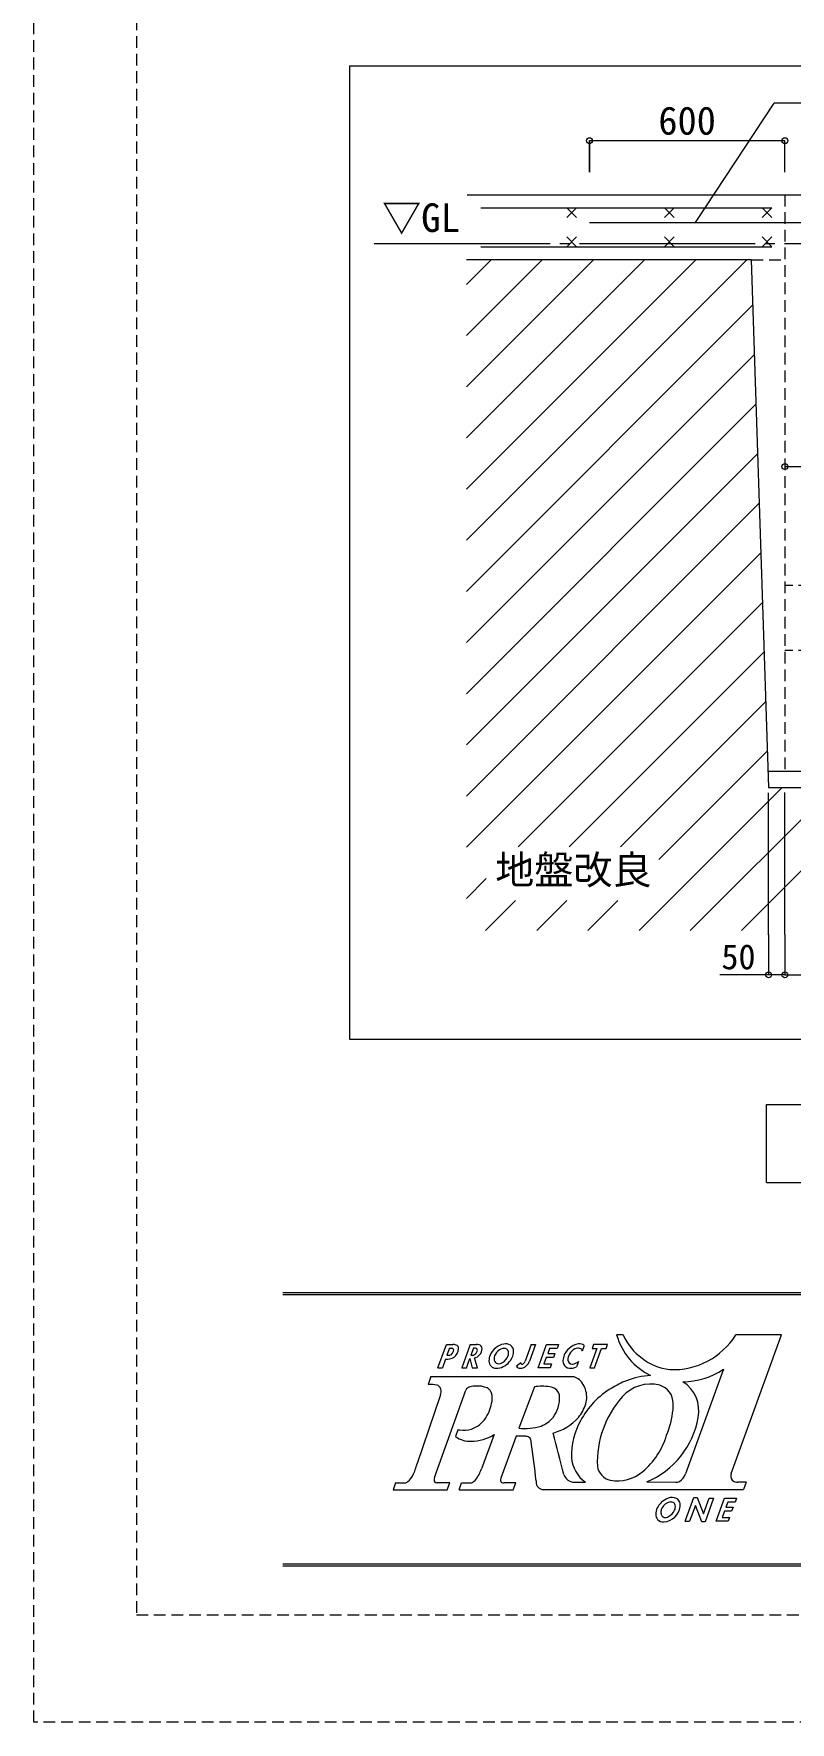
# Model space of a CAD drawing. Units: millimetres at full size, sheet at 1:250, with parts at 1:30. Extents: x -1357173 to 354336, y -75979 to 4293964.
# Drawn here: x 144086 to 163444, y -73376 to -30165 of the extents above; entities that cross this region are included whole.
import ezdxf
from ezdxf.enums import TextEntityAlignment as Align

# ---------------------------------------------------------------- set-up
doc = ezdxf.new("R2010")
doc.units = ezdxf.units.MM
doc.header["$LTSCALE"] = 250
for name, pattern in [('CHAIN1', [8, 5, -1, 1, -1]), ('DASHED1', [1.8, 1.2, -0.6]), ('LONG_CHAIN', [21, 18, -1, 1, -1])]:
    doc.linetypes.add(name, pattern=pattern)
for name, color, linetype, lineweight in [('1-0', 3, 'Continuous', 13), ('1-1', 7, 'Continuous', 9), ('1-2', 4, 'Continuous', 5), ('1-7', 4, 'Continuous', 5), ('1-8', 7, 'Continuous', 9), ('1-F', 4, 'CHAIN1', 5), ('E-E', 1, 'Continuous', 18), ('E-F', 7, 'DASHED1', 9), ('F-0', 2, 'Continuous', 18)]:
    doc.layers.add(name, color=color, linetype=linetype, lineweight=lineweight)
doc.styles.add('ＭＳ ゴシック', font='')
doc.styles.get('ＭＳ ゴシック').set_extended_font_data('MS Gothic')

# ---------------------------------------------------------------- blocks, each defined once
blk = doc.blocks.new('_Small')
at = {"layer": 'E-E'}
blk.add_circle((0, 0), 62.5, dxfattribs=at)

msp = doc.modelspace()

# ---------------------------------------------------------------- linework, layer by layer
at = {"layer": '1-0'}
for p, q in [((152162.7, -30987.7), (191089.4, -30987.7)), ((155176.1, -34282.5), (167057.3, -34282.5)), ((162455.2, -35946.9), (155157.3, -35946.9)), ((162444.1, -35946.9), (162890.6, -49450.5)), ((162879.9, -49033.9), (173804.1, -49033.9)), ((162890.6, -49450.5), (173724, -49450.5)), ((162840.6, -57563.5), (182007.2, -57563.5)), ((162840.6, -59563.5), (162840.6, -57563.5)), ((162840.6, -59563.5), (182007.2, -59563.5))]:
    msp.add_line(p, q, dxfattribs=at)
at = {"layer": '1-0', "linetype": 'DASHED1'}
for p, q in [((163307.3, -34282.5), (163307.3, -49033.9)), ((162455.2, -35946.9), (163288.6, -35946.9)), ((172057.3, -44283.9), (163307.3, -44283.9)), ((172057.3, -45950.5), (163307.3, -45950.5))]:
    msp.add_line(p, q, dxfattribs=at)
at = {"layer": '1-0'}
msp.add_lwpolyline([(152162.7, -30987.7), (152162.7, -55895.5), (191089.4, -55895.5)], dxfattribs=at)
at = {"layer": '1-1'}
for p, q in [((155523.7, -34615.9), (162974, -34615.9)), ((157724, -34865.9), (157974, -34615.9)), ((157974, -34865.9), (157724, -34615.9)), ((158307.3, -34990.9), (164224, -34990.9)), ((160224, -34865.9), (160474, -34615.9)), ((160474, -34865.9), (160224, -34615.9)), ((162724, -34865.9), (162974, -34615.9)), ((162974, -34865.9), (162724, -34615.9)), ((157724, -35363.6), (157974, -35613.6)), ((157974, -35363.6), (157724, -35613.6)), ((160224, -35363.6), (160474, -35613.6)), ((160474, -35363.6), (160224, -35613.6)), ((162724, -35363.6), (162974, -35613.6)), ((162974, -35363.6), (162724, -35613.6)), ((155523.7, -35613.6), (162974, -35613.6))]:
    msp.add_line(p, q, dxfattribs=at)
at = {"layer": '1-2'}
for p, q in [((155157.3, -43125.9), (162336.3, -35946.9)), ((155157.3, -41816.2), (161026.7, -35946.9)), ((155157.3, -40506.6), (159717.1, -35946.9)), ((155157.3, -39197), (158407.4, -35946.9)), ((155157.3, -37887.4), (157097.8, -35946.9)), ((155157.3, -36577.7), (155788.2, -35946.9)), ((155157.3, -44435.5), (162482.6, -37110.2)), ((155157.3, -45745.1), (162524.5, -38377.9)), ((155157.3, -47054.7), (162566.4, -39645.6)), ((155157.3, -48364.3), (162608.3, -40913.3)), ((155157.3, -49674), (162650.3, -42181)), ((155157.3, -50983.6), (162692.2, -43448.7)), ((156480.7, -50969.8), (162734.1, -44716.4)), ((157790.4, -50969.8), (162776, -45984.1)), ((159100, -50969.8), (162817.9, -47251.8)), ((160085.1, -51294.3), (162859.8, -48519.5)), ((159577, -53112), (163238.5, -49450.5)), ((160886.6, -53112), (164548.1, -49450.5)), ((162196.3, -53112), (165857.7, -49450.5)), ((155157.3, -52293.2), (155665.9, -51784.6)), ((155648.2, -53112), (156415.3, -52344.9)), ((156957.8, -53112), (157724.9, -52344.9)), ((158267.4, -53112), (159034.5, -52344.9))]:
    msp.add_line(p, q, dxfattribs=at)
at = {"layer": '1-7'}
for p, q in [((158307.3, -32900.5), (163307.3, -32900.5)), ((158307.3, -33707.6), (158307.3, -32900.5)), ((158307.3, -32900.5), (158307.3, -33707.6)), ((163307.3, -33707.6), (163307.3, -32900.5)), ((163307.3, -41241.8), (164974, -41241.8)), ((162890.8, -53216.9), (162890.8, -54250.5)), ((163307.3, -53219.6), (163307.3, -54250.5)), ((163307.3, -53219.6), (163307.3, -54250.5)), ((162890.8, -54250.5), (161645.4, -54250.5)), ((163307.3, -54250.5), (162890.8, -54250.5)), ((163307.3, -54250.5), (164974, -54250.5))]:
    msp.add_line(p, q, dxfattribs=at)
at = {"layer": '1-7', "color": 1, "lineweight": 18}
for centre in [(158307.3, -32900.5), (163307.3, -32900.5)]:
    msp.add_circle(centre, 75, dxfattribs=at)
at = {"layer": '1-8'}
for p in [(161020.8, -34992.9), (164215.2, -31940.3)]:
    msp.add_line(p, (163030.1, -31940.3), dxfattribs=at)
at = {"layer": '1-F', "linetype": 'LONG_CHAIN'}
for p, q in [((152799.5, -35532.5), (190381.3, -35532.5)), ((162890.8, -53228.2), (162890.8, -49593.2)), ((163307.3, -53219.6), (163307.3, -49584.6))]:
    msp.add_line(p, q, dxfattribs=at)
at = {"layer": 'E-F'}
for p, q in [((144086.2, -73375.5), (144086.2, 75124.5)), ((354336.2, -73375.5), (144086.2, -73375.5))]:
    msp.add_line(p, q, dxfattribs=at)
msp.add_lwpolyline([(146711.2, 72374.5), (146711.2, -70625.5), (351711.2, -70625.5)], dxfattribs=at)
at = {"layer": 'F-0', "color": 3, "lineweight": 13}
for p, q in [((150461.3, -62375.5), (347961.2, -62375.5)), ((150461.3, -69325.5), (347961.2, -69325.5)), ((150461.3, -69375.5), (347961.2, -69375.5))]:
    msp.add_line(p, q, dxfattribs=at)
at = {"layer": 'F-0', "color": 6, "lineweight": 20}
msp.add_line((150461.3, -62425.5), (347961.2, -62425.5), dxfattribs=at)
at = {"layer": 'F-0'}
for p, q in [((159170.6, -63463.7), (159002.2, -63463.7)), ((161936.9, -67009.4), (163217.4, -63463.7)), ((163217.4, -63463.7), (162054.8, -63463.7)), ((154429.1, -64302.5), (154644.8, -63709.5)), ((154644.8, -63709.5), (154807.7, -63709.5)), ((154725.6, -63805.5), (154660.4, -63984.8)), ((154725.6, -63805.5), (154770.1, -63806.2)), ((155256.7, -63709.5), (155041, -64302.5)), ((155256.7, -63709.5), (155419.4, -63709.6)), ((155338, -63803.9), (155273.1, -63982.4)), ((156812.4, -63709.5), (156657.7, -64133.9)), ((156928.1, -63709.5), (156771, -64139.2)), ((156812.4, -63709.5), (156928.1, -63709.5)), ((156990.5, -64302.5), (157206.4, -63709.5)), ((157206.4, -63709.5), (157513.2, -63709.5)), ((157285.4, -63810.2), (157237.8, -63940.7)), ((157237.8, -63940.7), (157421.9, -63940.7)), ((157476.6, -63810.2), (157285.4, -63810.2)), ((157421.9, -63940.7), (157385.3, -64041.4)), ((157513.2, -63709.5), (157476.6, -63810.2)), ((158126, -63866.8), (158175.2, -63727.6)), ((158496.4, -63810.2), (158317.3, -64302.5)), ((158413.5, -63709.5), (158377, -63810.2)), ((158377, -63810.2), (158496.4, -63810.2)), ((158768.3, -63709.5), (158413.5, -63709.5)), ((158433, -64302.5), (158612.2, -63810.2)), ((158612.2, -63810.2), (158731.8, -63810.2)), ((158731.8, -63810.2), (158768.3, -63709.5)), ((154429.1, -64302.5), (154544.7, -64302.5)), ((154625.5, -64080.7), (154544.7, -64302.5)), ((154660.4, -63984.8), (154690.4, -63984.7)), ((155041, -64302.5), (155156.5, -64302.5)), ((155156.5, -64302.5), (155243.6, -64063.4)), ((155243.6, -64063.4), (155302.2, -64302.5)), ((155302.2, -64302.5), (155442.2, -64302.5)), ((155442.2, -64302.5), (155365.6, -64052.4)), ((155756.3, -64005.2), (155757.5, -64002)), ((156547.8, -64177.4), (156442.9, -64262.3)), ((157297.5, -64302.5), (156990.5, -64302.5)), ((157201.2, -64041.4), (157142.8, -64201.8)), ((157142.8, -64201.8), (157334, -64201.8)), ((157385.3, -64041.4), (157201.2, -64041.4)), ((157334, -64201.8), (157297.5, -64302.5)), ((158024.7, -64145.2), (157974.7, -64282.8)), ((158317.3, -64302.5), (158433, -64302.5)), ((161738.4, -64339.7), (160767.8, -67017.2)), ((154249.8, -64531.6), (154178.9, -64730.4)), ((154249.8, -64531.6), (157876.8, -64531.9)), ((156896.7, -64788.9), (156500.6, -65853.9)), ((154493.2, -64999.8), (153900.2, -66758.2)), ((154344, -67111), (155139.2, -64873.4)), ((154493.2, -64999.8), (154512.8, -64929.5)), ((154934.9, -65890.8), (154880.9, -66066.2)), ((155863.6, -66012.6), (155539.6, -66893.3)), ((156430.5, -66057.4), (156035.9, -67131.9)), ((153345.4, -67248.3), (153279.6, -67429.3)), ((153345.4, -67248.3), (153587.2, -67248.1)), ((154729.7, -67248.3), (154395.7, -67248.3)), ((154663.7, -67429.3), (154729.7, -67248.3)), ((154968.2, -67429.3), (155034.1, -67248.3)), ((155034.1, -67248.3), (155265, -67248.3)), ((156087.5, -67246.4), (156124.7, -67248.3)), ((156418.5, -67248.3), (156124.7, -67248.3)), ((156352.5, -67429.3), (156418.5, -67248.3)), ((156940.9, -67199.4), (156943.7, -67223.9)), ((157915.2, -67233.3), (158205.4, -67233.3)), ((159777.2, -67225.3), (160505.2, -67233.3)), ((162318.5, -67233.3), (162105.7, -67233.3)), ((162318.5, -67233.3), (162249.7, -67422.3)), ((153279.6, -67429.3), (154663.7, -67429.3)), ((154968.2, -67429.3), (156352.5, -67429.3)), ((157120.2, -67421.3), (162249.7, -67422.3)), ((160754.8, -68233.4), (160976.3, -67624.6)), ((161018.7, -67830.7), (160870.5, -68233.4)), ((160976.3, -67624.6), (161059.7, -67624.6)), ((161180.1, -68245.2), (161018.7, -67830.7)), ((161059.7, -67624.6), (161222.9, -68039.1)), ((161222.9, -68039.1), (161368, -67640.5)), ((161483.7, -67640.5), (161263.6, -68245.2)), ((161368, -67640.5), (161483.7, -67640.5)), ((161548.5, -68233.4), (161764.3, -67640.5)), ((161764.3, -67640.5), (162071.1, -67640.5)), ((161843.2, -67741.1), (161795.7, -67871.6)), ((162034.4, -67741.1), (161843.2, -67741.1)), ((162071.1, -67640.5), (162034.4, -67741.1)), ((160330.7, -68110.4), (160332.4, -68109.4)), ((160754.8, -68233.4), (160870.5, -68233.4)), ((161263.6, -68245.2), (161180.1, -68245.2)), ((161855.3, -68233.4), (161548.5, -68233.4)), ((161759.1, -67972.3), (161700.7, -68132.7)), ((161700.7, -68132.7), (161891.9, -68132.7)), ((161943.2, -67972.3), (161759.1, -67972.3)), ((161795.7, -67871.6), (161979.9, -67871.6)), ((161891.9, -68132.7), (161855.3, -68233.4)), ((161979.9, -67871.6), (161943.2, -67972.3))]:
    msp.add_line(p, q, dxfattribs=at)
for centre, radius, start, end in [((160610.3, -63004), 1672.5, 195.951, 243.7704), ((160561.5, -62840.1), 1524.3, 204.14663, 262.49644), ((160438, -62438.3), 1914.5, 267.73899, 327.61868), ((154704.1, -63863.2), 122.3, 263.54254, 345.29891), ((154755.3, -64011), 205.3, 79.62531, 85.88348), ((154785.2, -63861.8), 53.3, 45.93442, 82.30714), ((154816.8, -63934.4), 225, 70.00757, 92.32617), ((154802.1, -63844.8), 29.3, 2.5247, 46.4656), ((154672.4, -63836.1), 160.9, 338.83248, 348.58822), ((154763.8, -63852.3), 68.1, 347.09636, 7.45002), ((154649.4, -63790.9), 309.1, 308.06783, 354.31567), ((154867.1, -63809.6), 90.7, 352.36913, 72.95853), ((155309.1, -63852), 128.6, 282.71291, 310.48996), ((155348.3, -64161.4), 357.7, 83.72233, 91.63799), ((155377.6, -63892.2), 86.9, 62.40352, 83.54558), ((155288.3, -63841.5), 150.3, 313.91662, 345.94979), ((155399.8, -63848.6), 38, 15.84876, 61.46401), ((155418.1, -63978.4), 268.8, 76.44676, 90.00268), ((155364.1, -63854.3), 73.9, 341.23841, 12.54802), ((155464, -63813.4), 97.9, 2.41336, 80.0143), ((155302.8, -63801.1), 259.1, 317.89713, 358.21638), ((156248.1, -64200.3), 529.1, 129.84402, 157.98457), ((156215.7, -64149.9), 369.8, 124.77838, 155.89609), ((156186.8, -64118.3), 426.9, 100.00373, 130.58532), ((156118.6, -64000.8), 192, 76.76297, 126.35541), ((156163, -63927), 234.6, 58.02461, 102.39528), ((156128.8, -63918.8), 110.2, 353.05844, 75.16539), ((156008.1, -63927.1), 230.2, 315.79334, 358.73669), ((155977.2, -63880.4), 387.5, 322.64904, 0.15145), ((156175.5, -63880.7), 189.2, 0.41071, 53.81732), ((158081.1, -64159.4), 456.8, 131.92223, 170.80611), ((158101.4, -64161.3), 471.9, 99.03889, 133.59127), ((158082.5, -64120.1), 331.9, 116.40684, 149.7339), ((158013.9, -63977.7), 173.9, 74.12437, 116.99749), ((158055.7, -63922.4), 228.9, 61.09787, 97.16036), ((158029.2, -63912.5), 107.1, 25.29307, 72.50764), ((154668.8, -63761.7), 321.9, 262.26482, 302.13389), ((155285.9, -63727.7), 255, 267.12354, 281.63583), ((155325.7, -63839), 217.2, 280.59131, 321.26706), ((156055.3, -64121), 320.6, 158.81976, 189.07725), ((155904.2, -64144.6), 167.7, 189.2837, 238.24766), ((155935.9, -64072.1), 246.3, 240.84434, 275.49246), ((156031.6, -64067.4), 168.1, 155.94776, 207.95248), ((155976.4, -64100.2), 104, 205.44807, 267.89291), ((155904.5, -63864.8), 455.9, 276.92577, 326.63511), ((155939, -63913), 292.1, 275.38573, 323.25447), ((156539.7, -64206.5), 111.8, 209.97228, 268.23769), ((156539.6, -64117.6), 200.6, 269.04332, 289.70235), ((156587.7, -64179.2), 39.9, 177.42344, 234.49308), ((156579.5, -64187.3), 28.7, 238.32742, 276.74573), ((156576.5, -64157.7), 58.4, 276.34637, 321.17159), ((156510, -64047.4), 276.7, 290.56386, 340.61958), ((156465.7, -64061.2), 205.2, 319.56304, 339.30316), ((157853.9, -64121.8), 226.5, 171.01992, 201.12328), ((157811.2, -64135), 181.8, 202.09389, 262.71852), ((158015.8, -64091.9), 260.2, 147.6642, 184.37272), ((157862.2, -64101.5), 106.4, 185.53102, 269.05569), ((157828.5, -63995.8), 322.1, 262.79551, 296.98381), ((157854.3, -63947.9), 260.7, 273.47456, 310.82651), ((160704.9, -62837), 1823.9, 269.69453, 304.51766), ((154193.2, -65953.4), 1223.1, 79.78653, 90.669), ((154387.4, -64847.3), 100.2, 41.67097, 76.93198), ((154332.6, -64907.7), 181.5, 353.10439, 44.51699), ((155287.8, -64961.4), 172.6, 104.50498, 149.38685), ((155411.7, -65406.5), 634.7, 89.02794, 105.26981), ((155447.7, -65287.6), 516.3, 82.98086, 92.796), ((155447.7, -65287.6), 516.3, 82.94588, 82.98086), ((155482.8, -65209.6), 435.3, 71.04614, 86.27047), ((155550.9, -65087.1), 298.4, 50.27591, 75.79842), ((157088.4, -66259.3), 1482.9, 82.16912, 97.43058), ((157247.5, -65099.9), 312.6, 32.2609, 82.09565), ((157827.5, -64869.4), 341, 29.56592, 81.68126), ((157669, -65028.5), 560.7, 17.99626, 35.84538), ((159913.3, -66412.5), 1894.9, 110.47982, 123.14733), ((159868.8, -65677.2), 956.2, 75.6655, 139.12013), ((159959.6, -66431.2), 1928.9, 92.63061, 111.57551), ((159968.4, -65211.5), 480.7, 359.24524, 73.42084), ((160207.6, -65415.6), 898.8, 349.82409, 56.79071), ((155591.4, -65007.7), 212.3, 25.93248, 44.95426), ((154612.3, -64961.2), 1217.6, 340.14623, 350.59701), ((155405.6, -65087.4), 414.3, 349.89198, 24.70674), ((156731.6, -65079.7), 810.5, 322.36506, 3.48375), ((157317.6, -65043.5), 223.4, 3.34456, 29.64579), ((157157.7, -64880.3), 1111.1, 321.07898, 341.79824), ((159945.2, -66649.3), 2113.1, 120.36128, 152.1108), ((157652.8, -65057.7), 585.6, 343.16173, 20.22493), ((161014.5, -66724.7), 2508.3, 138.15744, 182.29356), ((159522.4, -65280.7), 928.8, 354.01635, 3.87956), ((154941.3, -65100.4), 861.1, 309.81107, 341.42234), ((156804.4, -65107.9), 736, 290.9112, 320.63711), ((157035.4, -64694.7), 1324.6, 284.8126, 318.15807), ((159622.5, -66541.4), 1778.2, 150.31742, 181.96809), ((158906.6, -65182.6), 2220.5, 293.08303, 349.84799), ((157949.7, -65088.2), 2513.1, 337.93002, 353.38921), ((155259.2, -65525.9), 659.6, 235.00428, 271.68118), ((155029.8, -65117.4), 779.2, 263.00563, 266.87854), ((155079.3, -65157.5), 743.7, 262.89922, 286.08604), ((155273.2, -65089.6), 1095.7, 270.42828, 302.60318), ((155023, -65128.3), 788.6, 289.43041, 306.54719), ((156557.7, -68172.5), 2118.9, 87.75246, 93.44199), ((156634.4, -63681.4), 2176.7, 266.41501, 274.008), ((156619.3, -66427.3), 372.7, 71.18942, 86.68744), ((156714.1, -66161.2), 90.3, 35.26823, 73.67149), ((156711.1, -64768), 1087.4, 273.98067, 289.09352), ((156502.4, -66251.9), 319.1, 9.2204, 26.58157), ((127361.1, -74269.6), 31138, 13.42917, 15.44847), ((158359.1, -65440.4), 2008.8, 310.76004, 342.85913), ((133959, -69534.2), 23100.2, 5.80106, 8.29705), ((151907.3, -66162.4), 2080.1, 334.49986, 343.35554), ((154648.2, -66599.2), 938.6, 323.00803, 341.74995), ((158686.8, -66540.2), 843.9, 184.27385, 235.21177), ((158950.8, -66748.9), 449.1, 189.76554, 255.78726), ((159016.1, -66178.8), 1020.7, 260.09237, 309.90948), ((153584, -67135.3), 113, 269.16506, 313.77946), ((153267.9, -66786.2), 584, 312.52806, 332.26749), ((154390.8, -67188.7), 59.7, 168.55016, 274.75931), ((154681.7, -67205.2), 350.6, 164.419, 175.37162), ((155269.3, -67164.2), 84.1, 267.05584, 298.05244), ((155203.9, -67022.6), 240, 295.84883, 323.83967), ((156234, -67178), 203.4, 166.89293, 184.02614), ((156085.1, -67192.4), 54.1, 179.8858, 272.52029), ((157129.4, -67235.7), 186.1, 176.37782, 268.70914), ((157923, -66941.6), 291.8, 199.29545, 268.45044), ((160526.6, -67039.3), 195.1, 263.6826, 295.88557), ((160397.1, -66885.1), 393.5, 303.06287, 340.3806), ((162079.7, -67076.3), 157.7, 154.91567, 220.3645), ((162104.4, -67014.7), 218.6, 228.50024, 270.34397), ((160423.7, -68070.8), 423.1, 131.45099, 178.2676), ((160539.7, -68190.4), 589.5, 111.90966, 132.211), ((160440.9, -68049.5), 319.2, 105.64405, 157.98691), ((160422.4, -67905.4), 281.3, 66.15879, 111.38824), ((160385.4, -67890.3), 151.3, 66.91911, 101.65841), ((160402.6, -67840.7), 99, 11.6931, 64.79171), ((160310.9, -67864.1), 193.6, 333.34198, 13.00049), ((160452.5, -67804.4), 177.2, 19.11162, 61.86342), ((160377, -67823.3), 254.8, 352.30817, 17.57203), ((160231.7, -68049.7), 231, 182.07407, 215.92691), ((160193.2, -68048.4), 202, 222.6392, 277.45756), ((160349.3, -68000.3), 216.1, 160.96556, 191.54643), ((160261.9, -68016.9), 127.2, 192.09325, 225.48113), ((160245.8, -68025.5), 109.9, 228.35709, 283.91478), ((160174.1, -67790.6), 460.3, 275.65671, 351.66271), ((160232.2, -67935.6), 200.6, 281.51337, 299.40167), ((160134.6, -67768.6), 394, 300.13628, 332.44444)]:
    msp.add_arc(centre, radius, start, end, dxfattribs=at)

# ---------------------------------------------------------------- block references
at = {"layer": '1-7', "xscale": 1.2, "yscale": 1.2, "rotation": 180}
for p in [(163307.3, -41241.8), (162890.8, -54250.5), (163307.3, -54250.5)]:
    msp.add_blockref('_Small', p, dxfattribs=at)
at = {"layer": '1-7', "xscale": 1.2, "yscale": 1.2}
msp.add_blockref('_Small', (163307.3, -54250.5), dxfattribs=at)

# ---------------------------------------------------------------- texts
at = {"layer": '1-7', "color": 7, "style": 'ＭＳ ゴシック'}
for s, height, p in [('600', 722.1, (160068.5, -32964.2)), ('50', 641.5, (161683.1, -54298.9))]:
    msp.add_text(s, height=height, dxfattribs=at).set_placement(p, align=Align.BOTTOM_LEFT)
at = {"layer": '1-8', "style": 'ＭＳ ゴシック'}
msp.add_text('地盤改良', height=733.1, dxfattribs=at).set_placement((155895.1, -52148.4), align=Align.BOTTOM_LEFT)
at = {"layer": '1-F', "color": 7, "style": 'ＭＳ ゴシック'}
msp.add_text('▽GL', height=733.1, dxfattribs=at).set_placement((152999.5, -35457.5), align=Align.BOTTOM_LEFT)

doc.saveas('drawing.dxf')
